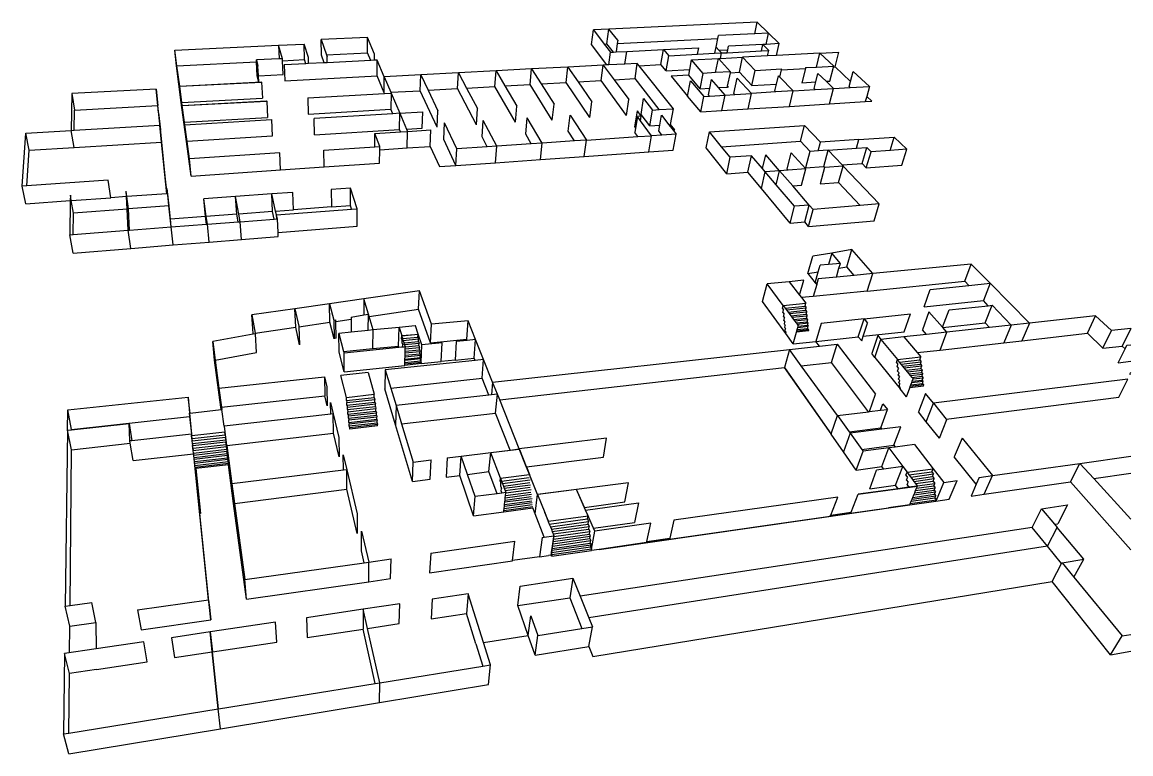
# Model space of a CAD drawing. Header units: millimetres. Extents: x -18503 to 27870, y -15424 to 15186.
import ezdxf

# ---------------------------------------------------------------- set-up
doc = ezdxf.new("R2010")
doc.units = ezdxf.units.MM

msp = doc.modelspace()

# ---------------------------------------------------------------- linework, layer by layer
for p, q in [((5310, 14246), (5389, 14867)), ((6042, 14898), (5389, 14867)), ((5389, 14867), (5846, 14273)), ((5958, 14278), (6042, 14898)), ((12242, 15186), (6042, 14898)), ((6407, 14438), (6042, 14898)), ((12137, 14698), (12242, 15186)), ((12242, 15186), (12715, 14726)), ((-4057, 14547), (-5996, 14458)), ((-5983, 13812), (-5996, 14458)), ((-5996, 14458), (-5771, 13822)), ((-4060, 13906), (-4057, 14547)), ((-3760, 13848), (-4057, 14547)), ((6388, 14300), (10599, 14507)), ((6407, 14438), (6388, 14300)), ((10527, 14137), (10599, 14507)), ((10599, 14507), (10622, 14624)), ((12137, 14698), (10622, 14624)), ((12715, 14726), (12137, 14698)), ((12612, 14259), (12715, 14726)), ((12715, 14726), (13166, 14287)), ((-12121, 14017), (-7776, 14220)), ((-12054, 13355), (-12121, 14017)), ((-12031, 13356), (-12121, 14017)), ((-7776, 14220), (-6713, 14270)), ((-7614, 13659), (-7776, 14220)), ((-7776, 14220), (-7752, 13652)), ((-6694, 13620), (-6713, 14270)), ((-6530, 13712), (-6713, 14270)), ((5949, 13395), (5310, 14246)), ((5846, 14273), (5958, 14278)), ((5846, 14273), (6112, 13928)), ((6225, 13934), (5958, 14278)), ((6039, 13400), (6112, 13928)), ((6112, 13928), (6225, 13934)), ((6225, 13934), (6337, 13940)), ((6388, 14300), (6337, 13940)), ((6337, 13940), (6785, 13962)), ((6707, 13435), (6785, 13962)), ((6785, 13962), (8322, 14041)), ((8218, 13412), (8322, 14041)), ((8322, 14041), (9794, 14116)), ((8322, 14041), (8541, 13783)), ((9744, 13845), (9794, 14116)), ((10513, 14152), (10461, 13883)), ((10527, 14137), (10513, 14152)), ((10641, 14015), (10527, 14137)), ((10641, 14015), (11015, 14034)), ((10750, 13898), (10641, 14015)), ((10990, 13910), (11015, 14034)), ((10990, 13910), (12418, 13985)), ((11015, 14034), (11044, 14179)), ((12477, 14252), (11044, 14179)), ((12418, 13985), (12477, 14252)), ((12418, 13985), (12729, 14001)), ((12612, 14259), (12477, 14252)), ((12729, 14001), (12477, 14252)), ((13166, 14287), (12612, 14259)), ((12678, 13773), (12729, 14001)), ((13053, 13793), (13166, 14287)), ((14865, 13889), (15661, 13932)), ((15499, 13313), (15661, 13932)), ((-12031, 13356), (-8704, 13521)), ((-7752, 13652), (-8708, 13605)), ((-8708, 13605), (-8643, 13347)), ((-8704, 13521), (-8708, 13605)), ((-8671, 12943), (-8704, 13521)), ((-7614, 13659), (-7752, 13652)), ((-7610, 13575), (-7614, 13659)), ((-7610, 13575), (-6694, 13620)), ((-7586, 12999), (-7610, 13575)), ((-6638, 13447), (-6694, 13620)), ((-6523, 13453), (-6638, 13447)), ((-6523, 13453), (-6530, 13712)), ((-5870, 13486), (-6523, 13453)), ((-5870, 13486), (-5983, 13812)), ((-5741, 13492), (-5870, 13486)), ((-5771, 13822), (-4060, 13906)), ((-5771, 13822), (-5745, 13751)), ((-5741, 13492), (-5745, 13751)), ((-3926, 13583), (-5741, 13492)), ((-3926, 13583), (-4060, 13906)), ((-3762, 13592), (-3926, 13583)), ((-3762, 13592), (-3760, 13848)), ((-3653, 13597), (-3762, 13592)), ((-3660, 12942), (-3653, 13597)), ((-3356, 12900), (-3653, 13597)), ((7228, 13463), (6707, 13435)), ((7131, 12824), (7228, 13463)), ((7308, 13363), (7228, 13463)), ((8434, 13151), (8541, 13783)), ((8541, 13783), (9744, 13845)), ((9419, 13205), (9492, 13604)), ((9492, 13604), (10619, 13664)), ((9982, 13045), (9492, 13604)), ((9744, 13845), (10461, 13883)), ((10461, 13883), (10750, 13898)), ((10502, 13074), (10619, 13664)), ((10619, 13664), (10704, 13668)), ((10619, 13664), (11128, 13109)), ((10704, 13668), (10750, 13898)), ((10704, 13668), (11631, 13717)), ((10750, 13898), (10990, 13910)), ((11499, 13089), (11631, 13717)), ((12678, 13773), (11631, 13717)), ((11631, 13717), (12158, 13166)), ((13053, 13793), (12678, 13773)), ((14865, 13889), (13053, 13793)), ((14719, 13309), (14865, 13889)), ((15444, 13350), (14865, 13889)), ((-11846, 11821), (-12054, 13355)), ((-11915, 12504), (-12031, 13356)), ((-8621, 12945), (-8643, 13347)), ((-8621, 12945), (-7586, 12999)), ((-6638, 13447), (-7539, 13402)), ((-7539, 13402), (-7512, 12738)), ((-255, 13065), (-1833, 12981)), ((-291, 12408), (-255, 13065)), ((1320, 13149), (-255, 13065)), ((-255, 13065), (83, 12429)), ((1270, 12496), (1320, 13149)), ((2808, 13228), (1320, 13149)), ((1320, 13149), (1689, 12519)), ((2746, 12578), (2808, 13228)), ((4321, 13308), (2808, 13228)), ((2808, 13228), (3207, 12604)), ((4247, 12662), (4321, 13308)), ((5802, 13387), (4321, 13308)), ((4321, 13308), (4749, 12691)), ((5716, 12745), (5802, 13387)), ((5949, 13395), (5802, 13387)), ((5802, 13387), (6258, 12775)), ((6039, 13400), (5949, 13395)), ((6707, 13435), (6039, 13400)), ((7308, 13363), (8218, 13412)), ((8739, 11565), (7308, 13363)), ((8434, 13151), (8218, 13412)), ((8434, 13151), (9419, 13205)), ((9376, 12970), (9419, 13205)), ((9860, 12404), (9982, 13045)), ((10502, 13074), (9982, 13045)), ((11128, 13109), (10502, 13074)), ((11004, 12505), (11120, 13068)), ((11120, 13068), (11128, 13109)), ((11120, 13068), (11499, 13089)), ((12019, 12531), (11499, 13089)), ((12019, 12531), (12158, 13166)), ((12158, 13166), (13263, 13228)), ((13184, 12888), (13254, 13188)), ((13254, 13188), (14256, 13244)), ((13254, 13188), (13263, 13228)), ((14256, 13244), (14111, 12654)), ((14266, 13284), (14256, 13244)), ((14266, 13284), (14719, 13309)), ((14688, 12687), (14778, 13042)), ((14719, 13309), (15444, 13350)), ((14778, 13042), (15121, 12713)), ((15280, 12722), (15433, 13310)), ((15433, 13310), (15444, 13350)), ((15433, 13310), (15499, 13313)), ((16146, 12710), (15499, 13313)), ((16146, 12710), (16260, 13127)), ((16944, 12501), (16260, 13127)), ((-11915, 12504), (-8477, 12686)), ((-11915, 12504), (-8487, 12681)), ((-8606, 12680), (-8671, 12943)), ((-8606, 12680), (-8621, 12945)), ((-8487, 12681), (-8450, 12005)), ((-7512, 12738), (-3660, 12942)), ((-3366, 12236), (-3660, 12942)), ((-3366, 12236), (-3356, 12900)), ((-1833, 12981), (-3356, 12900)), ((-3356, 12900), (-3081, 12252)), ((-1856, 12320), (-1833, 12981)), ((-1833, 12981), (-1526, 12339)), ((1689, 12519), (2746, 12578)), ((3672, 11093), (2746, 12578)), ((3207, 12604), (4247, 12662)), ((3207, 12604), (3745, 11762)), ((5239, 11192), (4247, 12662)), ((4749, 12691), (5716, 12745)), ((4749, 12691), (5326, 11857)), ((6773, 11288), (5716, 12745)), ((6258, 12775), (7131, 12824)), ((6258, 12775), (6874, 11949)), ((8136, 11527), (7131, 12824)), ((9376, 12970), (8640, 12929)), ((8640, 12929), (9333, 12093)), ((9333, 12093), (9452, 12738)), ((9860, 12404), (9376, 12970)), ((9452, 12738), (10009, 12083)), ((10255, 12427), (10326, 12788)), ((10625, 12449), (10326, 12788)), ((11271, 12209), (11406, 12850)), ((12000, 12203), (11406, 12850)), ((12019, 12531), (13043, 12591)), ((12978, 12311), (13043, 12591)), ((13043, 12591), (13126, 12948)), ((13126, 12948), (13184, 12888)), ((13184, 12888), (13752, 12308)), ((14111, 12654), (14688, 12687)), ((14618, 12409), (14688, 12687)), ((15121, 12713), (15280, 12722)), ((15121, 12713), (15436, 12410)), ((16088, 12498), (16146, 12710)), ((-16431, 12196), (-16452, 10656)), ((-12904, 12384), (-16431, 12196)), ((-16431, 12196), (-16320, 11502)), ((-12904, 12384), (-12827, 11698)), ((-12834, 11697), (-12904, 12384)), ((-11846, 11821), (-11915, 12504)), ((-11822, 11822), (-11915, 12504)), ((-6559, 12019), (-3351, 12199)), ((-3351, 12199), (-3366, 12236)), ((-3351, 12199), (-3065, 12215)), ((-3081, 12252), (-1856, 12320)), ((-3081, 12252), (-3065, 12215)), ((-3065, 12215), (-3077, 11542)), ((-3065, 12215), (-2708, 11375)), ((-1142, 10791), (-1856, 12320)), ((-1526, 12339), (-291, 12408)), ((-1526, 12339), (-1112, 11471)), ((495, 10894), (-291, 12408)), ((83, 12429), (1270, 12496)), ((83, 12429), (541, 11570)), ((2129, 10996), (1270, 12496)), ((1689, 12519), (2189, 11669)), ((9883, 11429), (9333, 12093)), ((9860, 12404), (10255, 12427)), ((9883, 11429), (10009, 12083)), ((10009, 12083), (10240, 12097)), ((10200, 12145), (10255, 12427)), ((10240, 12097), (10200, 12145)), ((10240, 12097), (10900, 12137)), ((10625, 12449), (10997, 12471)), ((10900, 12137), (10625, 12449)), ((10766, 11485), (10900, 12137)), ((10900, 12137), (11313, 12162)), ((10997, 12471), (11004, 12505)), ((11035, 12473), (10997, 12471)), ((11035, 12473), (11004, 12505)), ((11313, 12162), (11271, 12209)), ((11313, 12162), (12000, 12203)), ((11858, 11554), (12000, 12203)), ((13022, 12265), (12000, 12203)), ((13022, 12265), (12978, 12311)), ((13752, 12308), (13022, 12265)), ((13596, 11663), (13752, 12308)), ((13752, 12308), (14664, 12363)), ((14618, 12409), (14664, 12363)), ((14664, 12363), (15436, 12410)), ((15266, 11769), (15436, 12410)), ((15436, 12410), (16137, 12452)), ((16088, 12498), (16137, 12452)), ((16137, 12452), (16944, 12501)), ((16824, 12078), (16763, 11863)), ((16944, 12501), (16824, 12078)), ((17036, 11881), (16824, 12078)), ((-16320, 11502), (-12834, 11697)), ((-12802, 11387), (-12834, 11697)), ((-12723, 10687), (-12827, 11698)), ((-11735, 11000), (-11846, 11821)), ((-11822, 11822), (-8450, 12005)), ((-11804, 11694), (-11822, 11822)), ((-11804, 11694), (-8278, 11893)), ((-11804, 11694), (-8275, 11885)), ((-11735, 11000), (-11804, 11694)), ((-11710, 11002), (-11804, 11694)), ((-8278, 11893), (-8275, 11885)), ((-8275, 11885), (-8273, 11885)), ((-8273, 11885), (-8238, 11199)), ((-6559, 12019), (-6540, 11337)), ((2129, 10996), (2189, 11669)), ((3672, 11093), (3745, 11762)), ((5239, 11192), (5326, 11857)), ((6773, 11288), (6874, 11949)), ((7386, 11327), (7492, 11986)), ((7492, 11986), (7857, 11510)), ((11858, 11554), (13596, 11663)), ((13596, 11663), (15266, 11769)), ((15266, 11769), (16763, 11863)), ((16763, 11863), (17036, 11881)), ((-16328, 10664), (-16320, 11502)), ((-12802, 11387), (-12723, 10687)), ((-11710, 11002), (-8238, 11199)), ((-6540, 11337), (-3077, 11542)), ((-3001, 11358), (-6294, 11160)), ((-6277, 10468), (-6294, 11160)), ((-3001, 11358), (-3077, 11542)), ((-2708, 11375), (-3001, 11358)), ((-2724, 10691), (-2708, 11375)), ((-2708, 11375), (-1747, 11433)), ((-2708, 11375), (-2425, 10710)), ((-1771, 10751), (-1747, 11433)), ((-1142, 10791), (-1112, 11471)), ((495, 10894), (541, 11570)), ((2558, 10506), (2622, 11184)), ((3247, 10129), (2622, 11184)), ((4341, 10623), (4422, 11296)), ((4422, 11296), (5101, 10253)), ((7124, 10804), (7229, 11471)), ((7233, 11238), (7158, 10758)), ((7395, 11248), (7229, 11471)), ((7395, 11248), (7233, 11238)), ((7365, 11061), (7233, 11238)), ((7365, 11061), (7395, 11248)), ((7746, 10844), (7386, 11327)), ((7746, 10844), (7857, 11510)), ((7857, 11510), (8136, 11527)), ((8136, 11527), (8739, 11565)), ((8165, 10872), (8238, 11302)), ((8238, 11302), (8551, 10897)), ((8621, 10901), (8739, 11565)), ((9883, 11429), (10766, 11485)), ((10766, 11485), (11858, 11554)), ((-16328, 10664), (-12749, 10877)), ((-12669, 10171), (-12749, 10877)), ((-12749, 10877), (-12676, 10170)), ((-12669, 10171), (-12723, 10687)), ((-11626, 10190), (-11735, 11000)), ((-11695, 10894), (-11710, 11002)), ((-11695, 10894), (-8080, 11110)), ((-11626, 10190), (-11695, 10894)), ((-11600, 10192), (-11695, 10894)), ((-8080, 11110), (-8046, 10414)), ((-6277, 10468), (-2724, 10691)), ((-2685, 10599), (-2724, 10691)), ((-2425, 10710), (-1771, 10751)), ((-2425, 10710), (-2386, 10618)), ((-2386, 10618), (-1403, 10680)), ((-1431, 9989), (-1403, 10680)), ((-868, 10283), (-835, 10969)), ((-318, 9890), (-835, 10969)), ((732, 10388), (780, 11070)), ((1348, 10002), (780, 11070)), ((7158, 10758), (7124, 10804)), ((7158, 10758), (7128, 10568)), ((7827, 10436), (7365, 11061)), ((7746, 10844), (8165, 10872)), ((8124, 10634), (8165, 10872)), ((8551, 10897), (8621, 10901)), ((8551, 10897), (8724, 10674)), ((8796, 10679), (8621, 10901)), ((8724, 10674), (8796, 10679)), ((8724, 10674), (8854, 10505)), ((10241, 10598), (14227, 10865)), ((14059, 10201), (14227, 10865)), ((14227, 10865), (14895, 10162)), ((-18503, 8331), (-18344, 10544)), ((-18344, 10544), (-16452, 10656)), ((-18207, 9825), (-18344, 10544)), ((-16452, 10656), (-16328, 10664)), ((-16335, 9942), (-16452, 10656)), ((-8046, 10414), (-11600, 10192)), ((-3757, 9975), (-3752, 10531)), ((-3752, 10531), (-2685, 10599)), ((-3545, 9989), (-3752, 10531)), ((-2685, 10599), (-2386, 10618)), ((-2405, 9925), (-2386, 10618)), ((-358, 9191), (-868, 10283)), ((946, 9975), (732, 10388)), ((2793, 10099), (2558, 10506)), ((4597, 10219), (3247, 10129)), ((4597, 10219), (4341, 10623)), ((5101, 10253), (4597, 10219)), ((5011, 9567), (5101, 10253)), ((5101, 10253), (7251, 10397)), ((7251, 10397), (7128, 10568)), ((7251, 10397), (7827, 10436)), ((7713, 9756), (7827, 10436)), ((8252, 10464), (7827, 10436)), ((8252, 10464), (8124, 10634)), ((8854, 10505), (8252, 10464)), ((8732, 9828), (8854, 10505)), ((10106, 9924), (10241, 10598)), ((10755, 9970), (10241, 10598)), ((16493, 10274), (14895, 10162)), ((16390, 9914), (16493, 10274)), ((16493, 10274), (17969, 10378)), ((17799, 9823), (17969, 10378)), ((17969, 10378), (18500, 9875)), ((-18305, 8344), (-18207, 9825)), ((-18207, 9825), (-16335, 9942)), ((-16335, 9942), (-12676, 10170)), ((-12676, 10170), (-12529, 8739)), ((-12446, 8008), (-12669, 10171)), ((-11430, 8746), (-11626, 10190)), ((-11626, 10190), (-11626, 10190)), ((-11501, 9467), (-11600, 10192)), ((-5886, 9836), (-3757, 9975)), ((-5871, 9128), (-5886, 9836)), ((-3757, 9975), (-3545, 9989)), ((-3554, 9287), (-3547, 9849)), ((-3547, 9849), (-3545, 9989)), ((-3547, 9849), (-2405, 9925)), ((-2405, 9925), (-1431, 9989)), ((-1431, 9989), (-1053, 9143)), ((-358, 9191), (-318, 9890)), ((946, 9975), (-318, 9890)), ((1348, 10002), (946, 9975)), ((1292, 9307), (1348, 10002)), ((2793, 10099), (1348, 10002)), ((3247, 10129), (2793, 10099)), ((3174, 9439), (3247, 10129)), ((5011, 9567), (7713, 9756)), ((7713, 9756), (8732, 9828)), ((10965, 8848), (10106, 9924)), ((10755, 9970), (14059, 10201)), ((11112, 9533), (10755, 9970)), ((14454, 9774), (14059, 10201)), ((14443, 9773), (14266, 9096)), ((14454, 9774), (14443, 9773)), ((14799, 9799), (14454, 9774)), ((14799, 9799), (14895, 10162)), ((15212, 9829), (14799, 9799)), ((15029, 9153), (15212, 9829)), ((15212, 9829), (16390, 9914)), ((15212, 9829), (15799, 9211)), ((16390, 9914), (16824, 9945)), ((16627, 9273), (16824, 9945)), ((16805, 9092), (17004, 9765)), ((17004, 9765), (16824, 9945)), ((17799, 9823), (17004, 9765)), ((18500, 9875), (17799, 9823)), ((18288, 9205), (18500, 9875)), ((-7729, 9715), (-11501, 9467)), ((-11430, 8746), (-11501, 9467)), ((-7697, 9002), (-7729, 9715)), ((-5871, 9128), (-3554, 9287)), ((-358, 9191), (1292, 9307)), ((1292, 9307), (3174, 9439)), ((3174, 9439), (5011, 9567)), ((10965, 8848), (11112, 9533)), ((12009, 9598), (11112, 9533)), ((11854, 8914), (12009, 9598)), ((12462, 9063), (12009, 9598)), ((12462, 9063), (12598, 9640)), ((13181, 8966), (12598, 9640)), ((13498, 9038), (13668, 9717)), ((14270, 9048), (13668, 9717)), ((-11430, 8746), (-7697, 9002)), ((-7697, 9002), (-5871, 9128)), ((-1053, 9143), (-358, 9191)), ((10965, 8848), (11854, 8914)), ((12418, 8230), (11854, 8914)), ((12418, 8230), (12582, 8921)), ((12582, 8921), (12462, 9063)), ((13181, 8966), (12582, 8921)), ((13038, 8383), (12582, 8921)), ((13038, 8383), (13181, 8966)), ((13537, 8993), (13181, 8966)), ((13730, 8333), (13181, 8966)), ((13537, 8993), (13498, 9038)), ((14270, 9048), (13537, 8993)), ((14091, 8362), (14270, 9048)), ((14266, 9096), (15029, 9153)), ((15058, 9108), (14873, 8423)), ((15070, 9109), (15029, 9153)), ((15070, 9109), (15058, 9108)), ((15841, 9167), (15070, 9109)), ((15648, 8484), (15841, 9167)), ((15799, 9211), (16627, 9273)), ((15799, 9211), (15841, 9167)), ((15841, 9167), (17349, 7580)), ((16805, 9092), (16627, 9273)), ((16805, 9092), (18288, 9205)), ((-14908, 8576), (-18305, 8344)), ((-14799, 7840), (-14908, 8576)), ((-12529, 8739), (-12446, 8008)), ((13799, 7484), (13038, 8383)), ((13730, 8333), (14091, 8362)), ((14873, 8423), (15648, 8484)), ((16547, 7514), (15648, 8484)), ((-18305, 8344), (-18503, 8331)), ((-18355, 7586), (-18503, 8331)), ((-16488, 7948), (-16491, 7719)), ((-16449, 7722), (-16488, 7948)), ((-14146, 7887), (-14799, 7840)), ((-14127, 7888), (-14158, 8112)), ((-14146, 7887), (-14158, 8112)), ((-14118, 7367), (-14146, 7887)), ((-12446, 8008), (-14127, 7888)), ((-14056, 7372), (-14127, 7888)), ((-12385, 7685), (-12442, 8233)), ((-12359, 7497), (-12442, 8233)), ((-9576, 7889), (-10908, 7792)), ((-8065, 7999), (-9576, 7889)), ((-9522, 7154), (-9576, 7889)), ((-9440, 7160), (-9576, 7889)), ((-7176, 8064), (-8065, 7999)), ((-8028, 7267), (-8065, 7999)), ((-7900, 7277), (-8065, 7999)), ((-7148, 7334), (-7176, 8064)), ((-4773, 8239), (-5578, 8180)), ((-5578, 8180), (-5566, 7454)), ((-4492, 7380), (-4773, 8239)), ((-4769, 7514), (-4773, 8239)), ((13616, 6779), (12418, 8230)), ((14421, 7536), (13730, 8333)), ((-18355, 7586), (-16491, 7719)), ((-16491, 7719), (-16510, 6290)), ((-16449, 7722), (-14799, 7840)), ((-16360, 7202), (-16449, 7722)), ((-12365, 7496), (-14056, 7372)), ((-12301, 6943), (-12385, 7685)), ((-12365, 7496), (-12385, 7685)), ((-12274, 6617), (-12365, 7496)), ((-12301, 6943), (-12359, 7497)), ((-10840, 7054), (-10908, 7792)), ((-10801, 7057), (-10908, 7792)), ((-5566, 7454), (-7148, 7334)), ((-5566, 7454), (-4769, 7514)), ((-4721, 7362), (-4769, 7514)), ((13616, 6779), (13799, 7484)), ((14421, 7536), (13799, 7484)), ((14232, 6832), (14421, 7536)), ((14582, 7350), (14421, 7536)), ((16547, 7514), (14582, 7350)), ((17349, 7580), (16547, 7514)), ((17133, 6881), (17349, 7580)), ((-16369, 6301), (-16360, 7202)), ((-14118, 7367), (-16360, 7202)), ((-14070, 6478), (-14118, 7367)), ((-14007, 6483), (-14056, 7372)), ((-10840, 7054), (-12301, 6943)), ((-10794, 6731), (-10840, 7054)), ((-9522, 7154), (-10801, 7057)), ((-10753, 6734), (-10801, 7057)), ((-9463, 6834), (-9522, 7154)), ((-8028, 7267), (-9440, 7160)), ((-9381, 6840), (-9440, 7160)), ((-7956, 6950), (-8028, 7267)), ((-7956, 6950), (-7856, 6958)), ((-7900, 7277), (-7148, 7334)), ((-7864, 7122), (-7900, 7277)), ((-7864, 7122), (-4721, 7362)), ((-7827, 6960), (-7864, 7122)), ((-7856, 6958), (-7864, 7122)), ((-7856, 6958), (-7827, 6960)), ((-7799, 6383), (-7827, 6960)), ((-4721, 7362), (-4492, 7380)), ((-4491, 6646), (-4492, 7380)), ((14390, 6644), (14582, 7350)), ((-14007, 6483), (-12274, 6617)), ((-12267, 6618), (-12301, 6943)), ((-12274, 6617), (-12267, 6618)), ((-12189, 5864), (-12274, 6617)), ((-12267, 6618), (-10794, 6731)), ((-10794, 6731), (-10753, 6734)), ((-10753, 6734), (-9463, 6834)), ((-10685, 5985), (-10753, 6734)), ((-9463, 6834), (-9381, 6840)), ((-9381, 6840), (-7956, 6950)), ((-9328, 6094), (-9381, 6840)), ((-7799, 6383), (-4491, 6646)), ((13616, 6779), (14232, 6832)), ((14390, 6644), (14232, 6832)), ((14390, 6644), (17133, 6881)), ((-16510, 6290), (-16369, 6301)), ((-16376, 5528), (-16510, 6290)), ((-16369, 6301), (-14070, 6478)), ((-14070, 6478), (-14007, 6483)), ((-13964, 5721), (-14070, 6478)), ((-10685, 5985), (-9328, 6094)), ((-9328, 6094), (-7791, 6217)), ((-7791, 6217), (-7799, 6383)), ((-16376, 5528), (-13964, 5721)), ((-13964, 5721), (-12189, 5864)), ((-12189, 5864), (-10685, 5985)), ((16206, 5669), (15359, 5526)), ((15988, 4948), (16206, 5669)), ((17079, 4666), (16206, 5669)), ((14363, 4665), (14566, 5391)), ((15359, 5526), (14566, 5391)), ((15359, 5526), (15220, 5047)), ((15723, 5094), (15359, 5526)), ((14363, 4665), (14797, 4741)), ((14363, 4665), (14667, 4285)), ((14667, 4285), (14797, 4741)), ((14797, 4741), (14875, 5014)), ((15220, 5047), (14875, 5014)), ((15723, 5094), (15220, 5047)), ((15552, 4518), (15663, 4892)), ((15663, 4892), (15723, 5094)), ((15663, 4892), (15988, 4948)), ((16292, 4590), (15988, 4948)), ((17079, 4666), (16292, 4590)), ((16846, 3937), (17079, 4666)), ((21195, 5066), (17079, 4666)), ((20922, 4346), (21195, 5066)), ((21195, 5066), (21989, 4263)), ((12465, 3497), (12653, 4237)), ((13584, 4327), (12653, 4237)), ((13328, 3332), (12653, 4237)), ((14190, 4386), (13584, 4327)), ((13584, 4327), (14017, 3765)), ((14017, 3765), (14190, 4386)), ((14730, 4206), (14588, 3710)), ((14667, 4285), (14755, 4294)), ((14667, 4285), (14730, 4206)), ((14755, 4294), (14730, 4206)), ((14798, 4445), (14755, 4294)), ((15552, 4518), (14798, 4445)), ((16292, 4590), (15552, 4518)), ((16846, 3937), (20922, 4346)), ((21090, 4172), (20922, 4346)), ((21090, 4172), (21989, 4263)), ((21989, 4263), (21702, 3537)), ((23636, 2598), (21989, 4263)), ((-1890, 3943), (-4216, 3610)), ((-1919, 3180), (-1890, 3943)), ((-1382, 2551), (-1890, 3943)), ((14017, 3765), (14098, 3661)), ((14588, 3710), (14098, 3661)), ((16846, 3937), (14588, 3710)), ((19220, 3277), (19482, 4009)), ((19482, 4009), (21090, 4172)), ((-5644, 3406), (-7095, 3198)), ((-4216, 3610), (-5644, 3406)), ((-5629, 2634), (-5644, 3406)), ((-5644, 3406), (-5462, 2720)), ((-4216, 3610), (-4218, 2936)), ((-4022, 2970), (-4216, 3610)), ((13434, 2164), (12465, 3497)), ((13296, 3211), (13328, 3332)), ((13328, 3332), (14278, 3428)), ((13328, 3332), (13410, 3223)), ((13410, 3223), (14244, 3308)), ((14098, 3661), (14278, 3428)), ((14244, 3308), (14278, 3428)), ((14244, 3308), (14297, 3239)), ((19220, 3277), (21702, 3537)), ((20270, 3151), (21908, 3324)), ((21908, 3324), (21702, 3537)), ((21771, 2606), (22066, 3340)), ((21908, 3324), (22066, 3340)), ((22066, 3340), (22867, 2513)), ((-7095, 3198), (-8893, 2941)), ((-8839, 2161), (-8893, 2941)), ((-8893, 2941), (-8755, 2173)), ((-7095, 3198), (-6929, 2466)), ((-7063, 2422), (-7095, 3198)), ((-4739, 2845), (-4218, 2936)), ((-4739, 2845), (-4739, 2765)), ((-4218, 2936), (-4022, 2970)), ((-4026, 2288), (-4022, 2970)), ((-3993, 2875), (-4022, 2970)), ((-3993, 2875), (-1919, 3180)), ((-3822, 2308), (-3993, 2875)), ((-1418, 1777), (-1919, 3180)), ((13296, 3211), (13347, 3142)), ((13319, 3037), (13347, 3142)), ((13319, 3037), (13365, 2976)), ((13337, 2874), (13365, 2976)), ((13337, 2874), (13387, 2807)), ((13360, 2707), (13387, 2807)), ((13410, 3223), (13462, 3153)), ((13462, 3153), (14297, 3239)), ((13462, 3153), (13532, 3059)), ((13532, 3059), (14267, 3135)), ((13532, 3059), (13578, 2998)), ((13578, 2998), (14314, 3074)), ((13578, 2998), (13646, 2906)), ((13646, 2906), (14285, 2973)), ((13646, 2906), (13696, 2839)), ((13696, 2839), (14337, 2905)), ((13696, 2839), (13763, 2749)), ((13763, 2749), (14308, 2806)), ((14267, 3135), (14297, 3239)), ((14267, 3135), (14314, 3074)), ((14285, 2973), (14314, 3074)), ((14285, 2973), (14337, 2905)), ((14308, 2806), (14337, 2905)), ((14308, 2806), (14353, 2747)), ((16712, 2774), (18655, 2980)), ((18394, 2238), (18655, 2980)), ((19423, 3061), (19155, 2321)), ((19996, 2420), (19423, 3061)), ((19996, 2420), (20270, 3151)), ((26398, 2902), (23636, 2598)), ((26054, 2170), (26398, 2902)), ((27062, 2280), (26398, 2902)), ((-8755, 2173), (-7063, 2422)), ((-6899, 1684), (-7063, 2422)), ((-6929, 2466), (-6928, 2442)), ((-6928, 2442), (-5629, 2634)), ((-6928, 2442), (-6899, 1684)), ((-5450, 1942), (-5629, 2634)), ((-5462, 2720), (-5381, 2734)), ((-5462, 2720), (-5450, 1954)), ((-5381, 2670), (-4739, 2765)), ((-5381, 2670), (-5381, 2734)), ((-5370, 1968), (-5381, 2670)), ((-4739, 2765), (-4736, 2218)), ((-2740, 2414), (-3822, 2308)), ((-2760, 1638), (-2740, 2414)), ((-2059, 2480), (-2740, 2414)), ((-2740, 2414), (-2629, 2071)), ((-2740, 2414), (-2627, 2071)), ((-2059, 2480), (-2059, 2485)), ((-2057, 2480), (-2059, 2485)), ((-2057, 2480), (-2059, 2480)), ((-1940, 2138), (-2057, 2480)), ((-1418, 1777), (-1382, 2551)), ((-1417, 1775), (-1381, 2548)), ((-1381, 2548), (-1382, 2551)), ((147, 2698), (-1381, 2548)), ((93, 1928), (147, 2698)), ((463, 1906), (147, 2698)), ((13360, 2707), (13404, 2648)), ((13379, 2556), (13404, 2648)), ((13379, 2556), (13418, 2502)), ((13392, 2407), (13418, 2502)), ((13392, 2407), (13425, 2362)), ((13401, 2273), (13425, 2362)), ((13763, 2749), (13807, 2690)), ((13807, 2690), (14353, 2747)), ((13807, 2690), (13868, 2608)), ((13868, 2608), (14327, 2656)), ((13868, 2608), (13909, 2554)), ((13898, 2259), (13917, 2328)), ((13909, 2554), (14367, 2602)), ((13909, 2554), (13961, 2484)), ((13917, 2328), (13942, 2417)), ((13917, 2328), (14349, 2374)), ((13942, 2417), (13956, 2467)), ((13942, 2417), (14374, 2462)), ((13956, 2467), (14340, 2507)), ((13956, 2467), (13961, 2484)), ((14327, 2656), (14353, 2747)), ((14327, 2656), (14367, 2602)), ((14340, 2507), (14367, 2602)), ((14340, 2507), (14374, 2462)), ((14349, 2374), (14374, 2462)), ((14349, 2374), (14395, 2312)), ((14911, 2584), (14689, 1833)), ((16712, 2774), (14911, 2584)), ((16471, 2028), (16712, 2774)), ((16677, 2050), (16856, 2599)), ((16712, 2774), (16856, 2599)), ((19326, 2124), (19155, 2321)), ((20003, 2413), (19996, 2420)), ((20003, 2413), (21771, 2606)), ((20178, 2217), (20003, 2413)), ((21954, 2413), (20178, 2217)), ((21954, 2413), (21771, 2606)), ((22867, 2513), (21954, 2413)), ((22867, 2513), (22557, 1773)), ((23636, 2598), (22867, 2513)), ((23636, 2598), (23318, 1860)), ((27870, 2372), (27062, 2280)), ((27870, 2369), (27507, 1638)), ((-8835, 2135), (-10534, 1832)), ((-8835, 2135), (-8839, 2161)), ((-8750, 2150), (-8835, 2135)), ((-8755, 2173), (-8750, 2150)), ((-8698, 1363), (-8750, 2150)), ((-5370, 1968), (-5450, 1954)), ((-5450, 1954), (-5450, 1942)), ((-4736, 2218), (-5258, 2166)), ((-5248, 1385), (-5258, 2166)), ((-5258, 2166), (-5056, 1404)), ((-4026, 2288), (-4736, 2218)), ((-3822, 2308), (-4026, 2288)), ((-3829, 1529), (-3822, 2308)), ((-2630, 1944), (-2627, 2070)), ((-2630, 1944), (-2605, 1867)), ((-2629, 2071), (-2627, 2071)), ((-2627, 2070), (-2074, 2125)), ((-2627, 2071), (-2074, 2125)), ((-2627, 2070), (-2627, 2071)), ((-2587, 1948), (-2627, 2070)), ((-2608, 1759), (-2605, 1867)), ((-2587, 1948), (-1947, 2012)), ((-2562, 1872), (-2587, 1948)), ((-2562, 1872), (-1921, 1936)), ((-2527, 1767), (-2562, 1872)), ((-2074, 2125), (-1943, 2138)), ((-2074, 2125), (-1943, 2138)), ((-1947, 2012), (-1943, 2138)), ((-1947, 2012), (-1921, 1936)), ((-1943, 2138), (-1940, 2138)), ((-1784, 1681), (-1940, 2138)), ((-1925, 1828), (-1921, 1936)), ((-1417, 1775), (93, 1928)), ((115, 1871), (-347, 1825)), ((115, 1871), (93, 1928)), ((463, 1906), (115, 1871)), ((405, 1130), (463, 1906)), ((797, 1070), (463, 1906)), ((13447, 2211), (13401, 2273)), ((13434, 2164), (13447, 2211)), ((13749, 1731), (13434, 2164)), ((13749, 1731), (13885, 2213)), ((14382, 2266), (13885, 2213)), ((13885, 2213), (13898, 2259)), ((14395, 2312), (13898, 2259)), ((14382, 2266), (14395, 2312)), ((14689, 1833), (16471, 2028)), ((16612, 1851), (16471, 2028)), ((16612, 1851), (16677, 2050)), ((16677, 2050), (18394, 2238)), ((17287, 2072), (17035, 1321)), ((17163, 1161), (17418, 1913)), ((17287, 2072), (17418, 1913)), ((18377, 2019), (17418, 1913)), ((17418, 1913), (18112, 1068)), ((19326, 2124), (18377, 2019)), ((18377, 2019), (18933, 1362)), ((20178, 2217), (19326, 2124)), ((19895, 1471), (20178, 2217)), ((22557, 1773), (23318, 1860)), ((23318, 1860), (26054, 2170)), ((26054, 2170), (26705, 1544)), ((26705, 1544), (27062, 2280)), ((-10459, 1041), (-10534, 1832)), ((-10534, 1832), (-10428, 1047)), ((-5056, 1404), (-3829, 1529)), ((-5056, 1404), (-5041, 1349)), ((-5041, 1349), (-2743, 1583)), ((-3829, 1529), (-2760, 1638)), ((-2743, 1583), (-2760, 1638)), ((-2743, 1583), (-2589, 1599)), ((-2608, 1759), (-2586, 1691)), ((-2589, 1599), (-2586, 1691)), ((-2589, 1599), (-2475, 1610)), ((-2527, 1767), (-1925, 1828)), ((-2505, 1699), (-2527, 1767)), ((-2505, 1699), (-1902, 1760)), ((-2475, 1610), (-2505, 1699)), ((-2483, 1348), (-2481, 1416)), ((-2483, 1348), (-1863, 1412)), ((-2481, 1416), (-2478, 1520)), ((-2481, 1416), (-1885, 1477)), ((-2478, 1520), (-2476, 1597)), ((-2478, 1520), (-1881, 1581)), ((-2476, 1597), (-1906, 1655)), ((-2476, 1597), (-2475, 1610)), ((-1925, 1828), (-1902, 1760)), ((-1906, 1655), (-1902, 1760)), ((-1906, 1655), (-1881, 1581)), ((-1885, 1477), (-1881, 1581)), ((-1885, 1477), (-1863, 1412)), ((-1866, 1317), (-1863, 1412)), ((-1814, 949), (-1784, 1681)), ((-942, 1765), (-1784, 1681)), ((-1417, 1775), (-1418, 1777)), ((-984, 987), (-942, 1765)), ((-347, 1825), (-396, 1048)), ((1175, 125), (13595, 1492)), ((13595, 1492), (13381, 732)), ((13595, 1492), (14842, 1630)), ((14087, 812), (13595, 1492)), ((13749, 1731), (14689, 1833)), ((14842, 1630), (14689, 1833)), ((14842, 1630), (15584, 1712)), ((15349, 955), (15584, 1712)), ((15584, 1712), (17196, -378)), ((18933, 1362), (19895, 1471)), ((19895, 1471), (22557, 1773)), ((26705, 1544), (27507, 1638)), ((27338, 934), (27632, 1521)), ((27507, 1638), (27632, 1521)), ((27632, 1521), (27708, 1674)), ((27708, 1674), (27870, 1693)), ((-10196, -926), (-10459, 1041)), ((-10428, 1047), (-8698, 1363)), ((-10428, 1047), (-10271, -122)), ((-5034, 562), (-5248, 1385)), ((-5034, 562), (-5041, 1349)), ((443, 1032), (-3316, 635)), ((-1814, 949), (-2497, 877)), ((-2497, 877), (-2495, 949)), ((-2495, 949), (-2493, 1041)), ((-2495, 949), (-1837, 1018)), ((-2493, 1041), (-1833, 1109)), ((-2493, 1041), (-2491, 1092)), ((-2491, 1092), (-2488, 1191)), ((-2491, 1092), (-1850, 1159)), ((-2488, 1191), (-1846, 1258)), ((-2488, 1191), (-2486, 1253)), ((-2486, 1253), (-2483, 1348)), ((-2486, 1253), (-1866, 1317)), ((-1866, 1317), (-1846, 1258)), ((-1850, 1159), (-1846, 1258)), ((-1850, 1159), (-1833, 1109)), ((-1837, 1018), (-1833, 1109)), ((-1837, 1018), (-1814, 949)), ((-1816, 901), (-984, 987)), ((-1816, 901), (-1814, 949)), ((-396, 1048), (-984, 987)), ((-396, 1048), (405, 1130)), ((443, 1032), (405, 1130)), ((797, 1070), (443, 1032)), ((733, 289), (797, 1070)), ((1175, 125), (797, 1070)), ((14087, 812), (15349, 955)), ((16902, -1110), (15349, 955)), ((17163, 1161), (17035, 1321)), ((17163, 1161), (18218, -158)), ((18068, 945), (18112, 1068)), ((18068, 945), (18131, 868)), ((18112, 1068), (19088, 1179)), ((18200, 960), (18112, 1068)), ((18200, 960), (19043, 1057)), ((18263, 883), (18200, 960)), ((18263, 883), (19107, 980)), ((18933, 1362), (19088, 1179)), ((19043, 1057), (19088, 1179)), ((19043, 1057), (19107, 980)), ((19068, 875), (19107, 980)), ((27338, 934), (27870, 998)), ((-4032, 528), (-5179, 407)), ((-5034, 562), (-2499, 829)), ((-4032, 528), (-3773, -383)), ((-3316, 635), (-3330, -155)), ((-3316, 635), (-3086, -128)), ((-1816, 901), (-2499, 829)), ((-2499, 829), (-2497, 877)), ((1472, -620), (13381, 732)), ((15335, -2039), (13381, 732)), ((13381, 732), (15331, -2050)), ((15595, -1273), (14087, 812)), ((18094, 762), (18131, 868)), ((18094, 762), (18149, 693)), ((18113, 590), (18149, 693)), ((18113, 590), (18174, 515)), ((18138, 414), (18174, 515)), ((18339, 790), (18263, 883)), ((18339, 790), (19068, 875)), ((18395, 722), (18339, 790)), ((18395, 722), (19125, 807)), ((18469, 632), (18395, 722)), ((18469, 632), (19087, 704)), ((18530, 557), (18469, 632)), ((18530, 557), (19150, 629)), ((18603, 469), (18530, 557)), ((18603, 469), (19112, 528)), ((18657, 403), (18603, 469)), ((19068, 875), (19125, 807)), ((19087, 704), (19125, 807)), ((19087, 704), (19150, 629)), ((19112, 528), (19150, 629)), ((19112, 528), (19167, 463)), ((27828, 463), (27870, 545)), ((27828, 463), (27870, 468)), ((-10271, -122), (-5860, 345)), ((-5860, 345), (-5761, -68)), ((-5860, 345), (-5842, -450)), ((-4943, -511), (-5179, 407)), ((-3086, -128), (733, 289)), ((1010, -419), (733, 289)), ((1175, 125), (1127, -406)), ((1376, -378), (1175, 125)), ((18138, 414), (18191, 348)), ((18157, 255), (18191, 348)), ((18157, 255), (18206, 195)), ((18171, 99), (18206, 195)), ((18171, 99), (18212, 48)), ((18179, -41), (18212, 48)), ((18642, -62), (18671, 18)), ((19210, 7), (18642, -62)), ((18657, 403), (19167, 463)), ((18723, 322), (18657, 403)), ((18671, 18), (18704, 107)), ((18671, 18), (19153, 75)), ((18704, 107), (19187, 165)), ((18704, 107), (18725, 165)), ((18723, 322), (19132, 371)), ((18764, 272), (18723, 322)), ((18725, 165), (18761, 261)), ((18725, 165), (19146, 215)), ((18761, 261), (19182, 311)), ((18761, 261), (18764, 272)), ((19132, 371), (19167, 463)), ((19132, 371), (19182, 311)), ((19146, 215), (19182, 311)), ((19146, 215), (19187, 165)), ((19153, 75), (19187, 165)), ((19153, 75), (19210, 7)), ((19192, -41), (19210, 7)), ((27748, 249), (19611, -760)), ((27364, -502), (27748, 249)), ((-10196, -926), (-10271, -122)), ((-10271, -122), (-10163, -922)), ((-10163, -922), (-5842, -450)), ((-5744, -865), (-5842, -450)), ((-5761, -68), (-5744, -865)), ((-4943, -511), (-3773, -383)), ((-3774, -512), (-3773, -383)), ((-2886, -1653), (-3330, -155)), ((-3086, -128), (-2866, -855)), ((1010, -419), (-2866, -855)), ((1127, -406), (1010, -419)), ((1376, -378), (1127, -406)), ((1302, -1167), (1376, -378)), ((1472, -620), (1376, -378)), ((16943, -1105), (17196, -378)), ((18235, -111), (18179, -41)), ((18218, -158), (18235, -111)), ((18484, -491), (18218, -158)), ((18484, -491), (18624, -109)), ((19192, -41), (18624, -109)), ((18624, -109), (18642, -62)), ((19276, -353), (18985, -1118)), ((19611, -760), (19276, -353)), ((-16595, -1038), (-11560, -500)), ((-11560, -500), (-11499, -1169)), ((-11483, -1167), (-11560, -500)), ((-10183, -1024), (-10196, -926)), ((-10163, -922), (-10150, -1021)), ((-5593, -1211), (-5602, -730)), ((-5602, -730), (-5490, -1200)), ((-4942, -641), (-4943, -511)), ((-4942, -641), (-3774, -512)), ((-4942, -641), (-4920, -727)), ((-4920, -727), (-3750, -598)), ((-4919, -839), (-4920, -727)), ((-4919, -839), (-3751, -709)), ((-4919, -839), (-4899, -916)), ((-4899, -916), (-3729, -786)), ((-4898, -1025), (-4899, -916)), ((-4898, -1025), (-3730, -894)), ((-3774, -512), (-3750, -598)), ((-3751, -709), (-3750, -598)), ((-3751, -709), (-3729, -786)), ((-3730, -894), (-3729, -786)), ((-3730, -894), (-3707, -977)), ((-2866, -855), (-2886, -1653)), ((-2866, -855), (-2634, -1623)), ((2291, -2670), (1472, -620)), ((17405, -1048), (17502, -775)), ((17502, -775), (17686, -1013)), ((19313, -1528), (19611, -760)), ((19611, -760), (20153, -1421)), ((20153, -1421), (27364, -502)), ((-16606, -1881), (-16595, -1038)), ((-16434, -1855), (-16595, -1038)), ((-16434, -1855), (-11501, -1311)), ((-11499, -1169), (-11516, -1170)), ((-11516, -1170), (-11501, -1311)), ((-11501, -1311), (-11424, -2057)), ((-11483, -1167), (-11499, -1169)), ((-11499, -1169), (-11417, -2056)), ((-11483, -1167), (-10183, -1024)), ((-10150, -1021), (-10183, -1024)), ((-10057, -1714), (-10150, -1021)), ((-5593, -1211), (-10057, -1714)), ((-5490, -1200), (-5593, -1211)), ((-5490, -1200), (-5252, -2191)), ((-5476, -2003), (-5490, -1200)), ((-4898, -1025), (-4877, -1109)), ((-4877, -1109), (-3707, -977)), ((-4876, -1216), (-4877, -1109)), ((-4876, -1216), (-3708, -1084)), ((-4876, -1216), (-4857, -1290)), ((-4857, -1290), (-3687, -1157)), ((-4857, -1387), (-3688, -1255)), ((-4857, -1387), (-4857, -1290)), ((-4857, -1387), (-4839, -1455)), ((-4839, -1455), (-3670, -1322)), ((-3708, -1084), (-3707, -977)), ((-3708, -1084), (-3687, -1157)), ((-3688, -1255), (-3687, -1157)), ((-3688, -1255), (-3670, -1322)), ((-3671, -1423), (-3670, -1322)), ((-2634, -1623), (1302, -1167)), ((1907, -2717), (1302, -1167)), ((15335, -2039), (15595, -1273)), ((15595, -1273), (16902, -1110)), ((15595, -1273), (16085, -1954)), ((16902, -1110), (16943, -1105)), ((16943, -1105), (17405, -1048)), ((17405, -1048), (17686, -1013)), ((17409, -1785), (17686, -1013)), ((19313, -1528), (18985, -1118)), ((-16434, -1862), (-14028, -1597)), ((-16434, -1862), (-16434, -1855)), ((-13995, -2336), (-14028, -1597)), ((-14028, -1597), (-13913, -2328)), ((-10057, -1714), (-10025, -1949)), ((-4839, -1557), (-3671, -1423)), ((-4839, -1557), (-4839, -1455)), ((-4839, -1557), (-4824, -1613)), ((-4824, -1613), (-3655, -1479)), ((-4824, -1708), (-3656, -1573)), ((-4824, -1708), (-4824, -1613)), ((-4804, -1786), (-4824, -1708)), ((-3635, -1651), (-4804, -1786)), ((-3635, -1700), (-4804, -1835)), ((-4804, -1835), (-4804, -1786)), ((-3671, -1423), (-3655, -1479)), ((-3656, -1573), (-3655, -1479)), ((-3656, -1573), (-3635, -1651)), ((-3635, -1700), (-3635, -1651)), ((-2183, -4024), (-2886, -1653)), ((-2634, -1623), (-2153, -3216)), ((16085, -1954), (17409, -1785)), ((17452, -1842), (16126, -2012)), ((17409, -1785), (17452, -1842)), ((18247, -1741), (17452, -1842)), ((17959, -2516), (18247, -1741)), ((19861, -2214), (19313, -1528)), ((19861, -2214), (20171, -1443)), ((20153, -1421), (20171, -1443)), ((-16606, -1881), (-16702, -9250)), ((-16606, -1881), (-16434, -1862)), ((-16442, -2702), (-16606, -1881)), ((-11424, -2057), (-13913, -2328)), ((-12736, -2200), (-12737, -2194)), ((-11424, -2057), (-11417, -2056)), ((-11424, -2057), (-11419, -2107)), ((-11419, -2107), (-11412, -2106)), ((-11404, -2239), (-11419, -2107)), ((-11412, -2106), (-11417, -2057)), ((-11412, -2106), (-10025, -1949)), ((-11399, -2239), (-11412, -2106)), ((-11404, -2239), (-11394, -2333)), ((-11404, -2239), (-11399, -2239)), ((-11389, -2333), (-11399, -2239)), ((-11397, -2238), (-10013, -2080)), ((-11387, -2333), (-10001, -2174)), ((-11374, -2447), (-9990, -2287)), ((-10013, -2080), (-10025, -1949)), ((-10025, -1949), (-9950, -2512)), ((-10013, -2080), (-10001, -2174)), ((-9990, -2287), (-10001, -2174)), ((-9990, -2287), (-9979, -2370)), ((-9948, -2522), (-5476, -2003)), ((-5241, -2999), (-5476, -2003)), ((-5252, -2191), (-5241, -2999)), ((5943, -2221), (2291, -2670)), ((5807, -3014), (5943, -2221)), ((15331, -2050), (15335, -2039)), ((15852, -2793), (15331, -2050)), ((16126, -2012), (15852, -2793)), ((16085, -1954), (16126, -2012)), ((16126, -2012), (16616, -2692)), ((20809, -2221), (20485, -2995)), ((20809, -2221), (22090, -3783)), ((-16501, -9221), (-16442, -2702)), ((-16442, -2702), (-13981, -2422)), ((-13913, -2328), (-13995, -2336)), ((-13981, -2422), (-13995, -2336)), ((-13865, -3156), (-13981, -2422)), ((-11394, -2333), (-11389, -2333)), ((-11381, -2447), (-11394, -2333)), ((-11378, -2447), (-11389, -2333)), ((-11381, -2447), (-11372, -2531)), ((-11381, -2447), (-11378, -2447)), ((-11369, -2531), (-11378, -2447)), ((-11372, -2531), (-11369, -2531)), ((-11360, -2642), (-11372, -2531)), ((-11358, -2642), (-11369, -2531)), ((-11366, -2530), (-9979, -2370)), ((-11360, -2642), (-11350, -2734)), ((-11360, -2642), (-11358, -2642)), ((-11348, -2734), (-11358, -2642)), ((-11353, -2641), (-9969, -2481)), ((-11338, -2843), (-11350, -2734)), ((-11350, -2734), (-11348, -2734)), ((-11337, -2843), (-11348, -2734)), ((-11344, -2733), (-9957, -2572)), ((-11331, -2842), (-9947, -2680)), ((-11323, -2922), (-9936, -2760)), ((-9969, -2481), (-9979, -2370)), ((-9969, -2481), (-9957, -2572)), ((-9947, -2680), (-9957, -2572)), ((-9879, -3276), (-9950, -2512)), ((-9950, -2512), (-9948, -2522)), ((-9948, -2522), (-9732, -4128)), ((-9947, -2680), (-9936, -2760)), ((-9927, -2859), (-9936, -2760)), ((1097, -2816), (1907, -2717)), ((2289, -2687), (1104, -2833)), ((1907, -2717), (2291, -2670)), ((2289, -2687), (2291, -2670)), ((2295, -2686), (2289, -2687)), ((2585, -3405), (2291, -2670)), ((2295, -2686), (2585, -3405)), ((16383, -3551), (16670, -2767)), ((16616, -2692), (17959, -2516)), ((16616, -2692), (16670, -2767)), ((17751, -2625), (16670, -2767)), ((17462, -3405), (17751, -2625)), ((18014, -2590), (17751, -2625)), ((17751, -2625), (18332, -3405)), ((17959, -2516), (18014, -2590)), ((18821, -2484), (18014, -2590)), ((18821, -2484), (19600, -3494)), ((-13865, -3156), (-11334, -2873)), ((-11338, -2843), (-11337, -2843)), ((-11338, -2843), (-11334, -2873)), ((-11329, -2923), (-11337, -2843)), ((-11334, -2873), (-11329, -2923)), ((-11327, -2942), (-11329, -2923)), ((-11329, -2923), (-11329, -2923)), ((-11327, -2942), (-11329, -2923)), ((-10712, -8984), (-11327, -2942)), ((-11311, -3022), (-9927, -2859)), ((-11304, -3095), (-9917, -2932)), ((-11292, -3199), (-9908, -3036)), ((-11286, -3261), (-9899, -3096)), ((-11274, -3357), (-9891, -3192)), ((-9927, -2859), (-9917, -2932)), ((-9908, -3036), (-9917, -2932)), ((-9908, -3036), (-9899, -3096)), ((-9891, -3192), (-9899, -3096)), ((-9891, -3192), (-9879, -3276)), ((-5069, -3555), (-5076, -2921)), ((-5076, -2921), (-4928, -3538)), ((-2183, -4024), (-2153, -3216)), ((-2153, -3216), (-1394, -3123)), ((-1435, -3930), (-1394, -3123)), ((-725, -3040), (-775, -3846)), ((-725, -3040), (-143, -2969)), ((-201, -3774), (-143, -2969)), ((-143, -2969), (1097, -2816)), ((123, -3733), (-143, -2969)), ((1023, -3619), (1097, -2816)), ((1097, -2816), (1104, -2833)), ((1501, -3890), (1104, -2833)), ((2591, -3421), (5807, -3014)), ((16383, -3551), (15852, -2793)), ((21405, -4147), (20485, -2995)), ((25743, -3271), (27870, -2973)), ((-9879, -3276), (-11266, -3442)), ((-11241, -3490), (-11260, -3493)), ((-11260, -3493), (-11069, -5368)), ((-9875, -3327), (-11241, -3490)), ((-11241, -3490), (-11047, -5365)), ((-9875, -3327), (-9879, -3276)), ((-9658, -4950), (-9875, -3327)), ((-5069, -3555), (-9732, -4128)), ((-4928, -3538), (-5069, -3555)), ((-4928, -3538), (-4485, -5383)), ((-4921, -4351), (-4928, -3538)), ((123, -3733), (1023, -3619)), ((1362, -4540), (1023, -3619)), ((2716, -3734), (2585, -3405)), ((2585, -3405), (2591, -3421)), ((2591, -3421), (2718, -3734)), ((16383, -3551), (17462, -3405)), ((16948, -4339), (17235, -3554)), ((17540, -3512), (17235, -3554)), ((17540, -3512), (17462, -3405)), ((18332, -3405), (17540, -3512)), ((18031, -4189), (18332, -3405)), ((18332, -3405), (18510, -3643)), ((18460, -3770), (18510, -3643)), ((18510, -3643), (19600, -3494)), ((18510, -3643), (18591, -3752)), ((18591, -3752), (19548, -3621)), ((19548, -3621), (19600, -3494)), ((19548, -3621), (19621, -3716)), ((19600, -3494), (20044, -4069)), ((22090, -3783), (25743, -3271)), ((25350, -4045), (25743, -3271)), ((26320, -3906), (25743, -3271)), ((26320, -3906), (27870, -3683)), ((-9658, -4950), (-9732, -4128)), ((-9732, -4128), (-9622, -4945)), ((-2183, -4024), (-1435, -3930)), ((-775, -3846), (-201, -3774)), ((377, -5471), (-201, -3774)), ((445, -4660), (123, -3733)), ((1488, -4020), (1501, -3890)), ((1488, -4020), (1525, -4120)), ((1501, -3890), (2716, -3734)), ((1501, -3890), (1548, -4013)), ((1514, -4233), (1525, -4120)), ((1548, -4013), (2700, -3865)), ((1548, -4013), (1585, -4112)), ((1585, -4112), (2740, -3964)), ((1585, -4112), (1625, -4219)), ((1625, -4219), (2726, -4076)), ((1658, -4307), (2761, -4164)), ((2716, -3734), (2718, -3734)), ((2717, -3737), (2716, -3734)), ((2717, -3737), (2718, -3734)), ((3052, -4576), (2717, -3737)), ((6854, -4083), (4686, -4361)), ((6700, -4884), (6854, -4083)), ((18460, -3770), (18531, -3866)), ((18489, -3976), (18531, -3866)), ((18489, -3976), (18552, -4061)), ((18510, -4168), (18552, -4061)), ((18510, -4168), (18579, -4262)), ((18591, -3752), (18663, -3848)), ((18663, -3848), (19621, -3716)), ((18663, -3848), (18733, -3942)), ((18733, -3942), (19577, -3825)), ((18733, -3942), (18796, -4028)), ((18796, -4028), (19642, -3910)), ((18796, -4028), (18864, -4119)), ((18864, -4119), (19598, -4016)), ((18864, -4119), (18934, -4212)), ((18934, -4212), (19669, -4109)), ((19577, -3825), (19621, -3716)), ((19577, -3825), (19642, -3910)), ((19598, -4016), (19642, -3910)), ((19598, -4016), (19669, -4109)), ((19626, -4214), (19669, -4109)), ((19737, -4805), (20044, -4069)), ((20044, -4069), (20600, -3991)), ((20266, -4774), (20600, -3991)), ((21405, -4147), (21187, -4642)), ((21532, -3861), (21405, -4147)), ((21532, -3861), (22090, -3783)), ((21738, -4563), (22090, -3783)), ((21738, -4563), (25350, -4045)), ((27870, -6891), (25350, -4045)), ((27870, -5612), (26320, -3906)), ((-9622, -4945), (-4921, -4351)), ((-4484, -6202), (-4921, -4351)), ((1362, -4540), (445, -4660)), ((1567, -4514), (1362, -4540)), ((1514, -4233), (1547, -4322)), ((1536, -4431), (1547, -4322)), ((1536, -4431), (1567, -4514)), ((1728, -4492), (1567, -4514)), ((1625, -4219), (1658, -4307)), ((1658, -4307), (1697, -4410)), ((1697, -4410), (2748, -4274)), ((1697, -4410), (1728, -4492)), ((1705, -4707), (2806, -4562)), ((1705, -4707), (1715, -4616)), ((1715, -4616), (2773, -4478)), ((1715, -4616), (1726, -4509)), ((1726, -4509), (2786, -4370)), ((1726, -4509), (1728, -4492)), ((2948, -5383), (3052, -4576)), ((3056, -4575), (3052, -4576)), ((3052, -4576), (3353, -5329)), ((4682, -4365), (3056, -4576)), ((4149, -4434), (3056, -4576)), ((3078, -4572), (3056, -4575)), ((3056, -4576), (3078, -4572)), ((3056, -4575), (3056, -4576)), ((3056, -4576), (3360, -5328)), ((4149, -4434), (3078, -4572)), ((4682, -4364), (4149, -4434)), ((4682, -4365), (4149, -4434)), ((4685, -4364), (4682, -4365)), ((4682, -4364), (4682, -4365)), ((4682, -4365), (4684, -4369)), ((4684, -4369), (4685, -4364)), ((5065, -5235), (4684, -4369)), ((4685, -4364), (4686, -4361)), ((5016, -5112), (4686, -4361)), ((16169, -5313), (16460, -4565)), ((16460, -4565), (18942, -4223)), ((17825, -4374), (16460, -4565)), ((16948, -4339), (18031, -4189)), ((18135, -4332), (17825, -4374)), ((18135, -4332), (18031, -4189)), ((18575, -4273), (18135, -4332)), ((18942, -4223), (18575, -4273)), ((18575, -4273), (18579, -4262)), ((18725, -4767), (19710, -4627)), ((18754, -4694), (19663, -4565)), ((18754, -4694), (18794, -4594)), ((18794, -4594), (19705, -4465)), ((18794, -4594), (18829, -4506)), ((18829, -4506), (19648, -4391)), ((18829, -4506), (18867, -4410)), ((18867, -4410), (19688, -4295)), ((18867, -4410), (18906, -4315)), ((18906, -4315), (19626, -4214)), ((18906, -4315), (18942, -4223)), ((18934, -4212), (18942, -4223)), ((19626, -4214), (19688, -4295)), ((19648, -4391), (19688, -4295)), ((19648, -4391), (19705, -4465)), ((19663, -4565), (19705, -4465)), ((19663, -4565), (19710, -4627)), ((19672, -4719), (19710, -4627)), ((21187, -4642), (21738, -4563)), ((-9122, -8957), (-9658, -4950)), ((-9622, -4945), (-9195, -8127)), ((377, -5471), (445, -4660)), ((2859, -5088), (1648, -5251)), ((1658, -5155), (2825, -4999)), ((1658, -5155), (1668, -5060)), ((1668, -5060), (2836, -4905)), ((1668, -5060), (1675, -4991)), ((1675, -4991), (2811, -4840)), ((1675, -4991), (1686, -4888)), ((1686, -4888), (2824, -4738)), ((1686, -4888), (1695, -4805)), ((1695, -4805), (2794, -4660)), ((1695, -4805), (1705, -4707)), ((5016, -5112), (6700, -4884)), ((5067, -5227), (7272, -4927)), ((5632, -6875), (18628, -5010)), ((7272, -4927), (7108, -5739)), ((15608, -4684), (8757, -5643)), ((15318, -5435), (15608, -4684)), ((18628, -5010), (17728, -5137)), ((18628, -5010), (19716, -4853)), ((18628, -5010), (18647, -4961)), ((19737, -4805), (18647, -4961)), ((18647, -4961), (18688, -4860)), ((18688, -4860), (19672, -4719)), ((18688, -4860), (18725, -4767)), ((18725, -4767), (18754, -4694)), ((19672, -4719), (19737, -4805)), ((19716, -4853), (20266, -4774)), ((19716, -4853), (19737, -4805)), ((24134, -5174), (25219, -5013)), ((25219, -5013), (24818, -5795)), ((-11047, -5365), (-11069, -5368)), ((-10679, -9180), (-11069, -5368)), ((-4485, -5383), (-4484, -6202)), ((377, -5471), (1643, -5301)), ((1643, -5301), (2853, -5139)), ((1643, -5301), (1648, -5251)), ((1648, -5251), (1658, -5155)), ((2948, -5383), (2853, -5139)), ((3329, -6358), (2948, -5383)), ((3353, -5329), (3360, -5328)), ((3353, -5329), (3354, -5330)), ((3354, -5330), (3360, -5329)), ((3354, -5330), (3504, -5707)), ((3360, -5328), (3360, -5329)), ((3506, -5692), (3360, -5329)), ((3506, -5692), (5166, -5464)), ((5067, -5227), (5016, -5112)), ((5065, -5235), (5067, -5227)), ((5166, -5464), (5065, -5235)), ((5149, -5414), (5067, -5227)), ((5144, -5595), (5166, -5464)), ((5393, -5978), (5149, -5414)), ((8571, -6447), (15300, -5481)), ((16151, -5359), (15300, -5481)), ((15300, -5481), (15318, -5435)), ((15318, -5435), (16169, -5313)), ((16151, -5359), (17728, -5137)), ((16151, -5359), (16169, -5313)), ((23745, -5957), (24134, -5174)), ((24134, -5174), (24673, -5817)), ((3504, -5707), (3506, -5692)), ((3504, -5707), (3547, -5815)), ((3547, -5815), (5144, -5595)), ((3547, -5815), (3590, -5922)), ((3590, -5922), (5191, -5702)), ((3590, -5922), (3632, -6028)), ((3632, -6028), (5172, -5814)), ((3632, -6028), (3670, -6123)), ((3670, -6123), (5213, -5909)), ((3711, -6225), (5195, -6019)), ((23745, -5957), (4835, -8825)), ((5144, -5595), (5191, -5702)), ((5172, -5814), (5191, -5702)), ((5172, -5814), (5213, -5909)), ((5195, -6019), (5213, -5909)), ((5195, -6019), (5240, -6122)), ((5393, -5978), (7108, -5739)), ((5449, -6106), (5393, -5978)), ((7786, -5779), (5449, -6106)), ((7623, -6538), (7786, -5779)), ((8757, -5643), (8582, -6400)), ((24384, -6739), (23745, -5957)), ((24384, -6739), (24789, -5954)), ((24673, -5817), (24818, -5795)), ((24673, -5817), (24789, -5954)), ((25904, -7284), (24789, -5954)), ((-4313, -6928), (-4311, -6107)), ((-4311, -6107), (-4001, -7401)), ((3244, -6370), (3133, -7181)), ((3244, -6370), (3329, -6358)), ((3329, -6358), (3741, -6299)), ((3741, -6299), (3623, -7110)), ((3670, -6123), (3711, -6225)), ((3692, -6638), (5244, -6419)), ((3706, -6539), (5261, -6320)), ((3706, -6539), (3720, -6441)), ((3711, -6225), (3741, -6299)), ((3720, -6441), (5221, -6230)), ((3720, -6441), (3736, -6333)), ((3736, -6333), (5240, -6122)), ((3736, -6333), (3741, -6299)), ((3741, -6299), (3741, -6299)), ((3741, -6299), (3741, -6299)), ((3741, -6299), (3741, -6299)), ((3741, -6299), (3741, -6299)), ((3741, -6299), (3741, -6299)), ((5221, -6230), (5240, -6122)), ((5221, -6230), (5261, -6320)), ((5244, -6419), (5261, -6320)), ((5244, -6419), (5280, -6502)), ((5316, -6865), (5449, -6106)), ((8571, -6447), (7613, -6584)), ((7623, -6538), (8582, -6400)), ((8582, -6400), (8571, -6447)), ((-4195, -7428), (-4313, -6928)), ((-1416, -7033), (2105, -6532)), ((2011, -7341), (2105, -6532)), ((3639, -7003), (5275, -6769)), ((3639, -7003), (3653, -6907)), ((3651, -7153), (5308, -6915)), ((3653, -6907), (5292, -6674)), ((3653, -6907), (3664, -6832)), ((5316, -6865), (3658, -7102)), ((3664, -6832), (5262, -6605)), ((3664, -6832), (3679, -6729)), ((3679, -6729), (5280, -6502)), ((3679, -6729), (3692, -6638)), ((3692, -6638), (3706, -6539)), ((24384, -6739), (5202, -9731)), ((5262, -6605), (5280, -6502)), ((5262, -6605), (5292, -6674)), ((5275, -6769), (5292, -6674)), ((5275, -6769), (5316, -6865)), ((5308, -6915), (5316, -6865)), ((5630, -6869), (5308, -6915)), ((7613, -6584), (5630, -6869)), ((5632, -6875), (5630, -6869)), ((7613, -6584), (7623, -6538)), ((24977, -7464), (24384, -6739)), ((-4195, -7428), (-4001, -7401)), ((-4007, -8224), (-4001, -7401)), ((-4001, -7401), (-3070, -7268)), ((-3090, -8090), (-3070, -7268)), ((-1416, -7033), (-1460, -7852)), ((-1460, -7852), (2011, -7346)), ((3133, -7181), (2011, -7341)), ((3133, -7181), (2011, -7342)), ((2011, -7342), (2011, -7341)), ((2011, -7346), (2011, -7342)), ((3133, -7182), (3511, -7127)), ((3133, -7181), (3133, -7181)), ((3133, -7181), (3133, -7182)), ((3623, -7110), (3511, -7127)), ((3623, -7111), (3511, -7127)), ((3623, -7110), (3633, -7040)), ((3623, -7110), (3657, -7106)), ((3623, -7111), (3657, -7106)), ((3623, -7111), (3623, -7110)), ((3623, -7111), (3623, -7110)), ((3640, -7154), (3623, -7111)), ((3633, -7040), (3639, -7003)), ((3658, -7102), (3633, -7040)), ((3651, -7153), (3640, -7154)), ((3657, -7106), (3651, -7153)), ((3658, -7102), (3657, -7106)), ((3657, -7106), (3657, -7106)), ((24996, -7429), (25904, -7284)), ((25493, -8035), (25904, -7284)), ((-9195, -8127), (-4195, -7428)), ((24576, -8218), (24977, -7464)), ((24977, -7464), (24996, -7429)), ((24996, -7429), (25493, -8035)), ((-9122, -8957), (-9195, -8127)), ((-9122, -8957), (-4007, -8224)), ((-4007, -8224), (-3090, -8090)), ((2325, -8405), (4532, -8078)), ((4532, -8078), (4399, -8892)), ((4532, -8078), (4835, -8825)), ((5373, -11353), (24576, -8218)), ((27022, -11285), (24576, -8218)), ((25493, -8035), (27505, -10494)), ((150, -8727), (-1351, -8949)), ((150, -8727), (81, -9546)), ((791, -10765), (150, -8727)), ((2223, -9221), (2325, -8405)), ((-16702, -9250), (-16501, -9221)), ((-16509, -10088), (-16702, -9250)), ((-16501, -9221), (-15594, -9094)), ((-15419, -9932), (-15594, -9094)), ((-13676, -9406), (-10712, -8984)), ((-10712, -8984), (-10614, -9816)), ((-10679, -9180), (-10614, -9816)), ((-10614, -9816), (-10679, -9180)), ((-2710, -9151), (-4238, -9377)), ((-2736, -9974), (-2710, -9151)), ((-1351, -8949), (-1398, -9771)), ((2223, -9221), (4399, -8892)), ((2662, -10470), (2223, -9221)), ((4399, -8892), (4911, -10184)), ((4835, -8825), (5202, -9731)), ((-13676, -9406), (-13530, -10242)), ((-4238, -9377), (-6617, -9729)), ((-6617, -9729), (-6583, -10557)), ((-4238, -9377), (-4240, -10202)), ((-4057, -10174), (-4238, -9377)), ((-1398, -9771), (81, -9546)), ((472, -10815), (81, -9546)), ((2662, -10470), (2773, -9653)), ((2773, -9653), (3068, -10475)), ((5202, -9731), (5357, -10114)), ((-16519, -11196), (-16509, -10088)), ((-16509, -10088), (-15419, -9932)), ((-15419, -9932), (-15406, -11032)), ((-13530, -10242), (-10614, -9816)), ((-7908, -9921), (-10638, -10325)), ((-10614, -9816), (-10614, -9816)), ((-10614, -9816), (-10614, -9816)), ((-7853, -10750), (-7908, -9921)), ((-6583, -10557), (-4240, -10202)), ((-3732, -12483), (-4240, -10202)), ((-4057, -10174), (-2736, -9974)), ((-3541, -12452), (-4057, -10174)), ((3068, -10475), (4911, -10184)), ((4911, -10184), (5357, -10114)), ((5205, -10928), (5357, -10114)), ((-10638, -10325), (-12258, -10565)), ((-12258, -10565), (-12133, -11399)), ((-10638, -10325), (-10539, -11157)), ((-10553, -11159), (-10638, -10325)), ((791, -10765), (2662, -10470)), ((2951, -11292), (2662, -10470)), ((2951, -11292), (3068, -10475)), ((27022, -11285), (27505, -10494)), ((27505, -10494), (27870, -10430)), ((-15406, -11032), (-16728, -11227)), ((-13418, -10737), (-15406, -11032)), ((-13274, -11572), (-13418, -10737)), ((-10539, -11157), (-7853, -10750)), ((472, -10815), (762, -11756)), ((1087, -11704), (791, -10765)), ((2951, -11292), (5205, -10928)), ((5205, -10928), (5373, -11353)), ((-16728, -11227), (-16771, -14593)), ((-16527, -12065), (-16728, -11227)), ((-15397, -11894), (-13274, -11572)), ((-12133, -11399), (-10553, -11159)), ((-10311, -13547), (-10553, -11159)), ((-10296, -13545), (-10539, -11157)), ((27022, -11285), (27870, -11132)), ((-15397, -11894), (-16527, -12065)), ((-3541, -12452), (762, -11756)), ((762, -11756), (1087, -11704)), ((998, -12522), (1087, -11704)), ((-16550, -14557), (-16527, -12065)), ((-10296, -13545), (-3732, -12483)), ((-3732, -12483), (-3541, -12452)), ((-3556, -13275), (-3541, -12452)), ((-3556, -13275), (998, -12522)), ((-10211, -14375), (-3556, -13275)), ((-16550, -14557), (-10311, -13547)), ((-10311, -13547), (-10296, -13545)), ((-10211, -14375), (-10311, -13547)), ((-16558, -15424), (-10211, -14375)), ((-16771, -14593), (-16550, -14557)), ((-16558, -15424), (-16771, -14593))]:
    msp.add_line(p, q)

doc.saveas('drawing.dxf')
